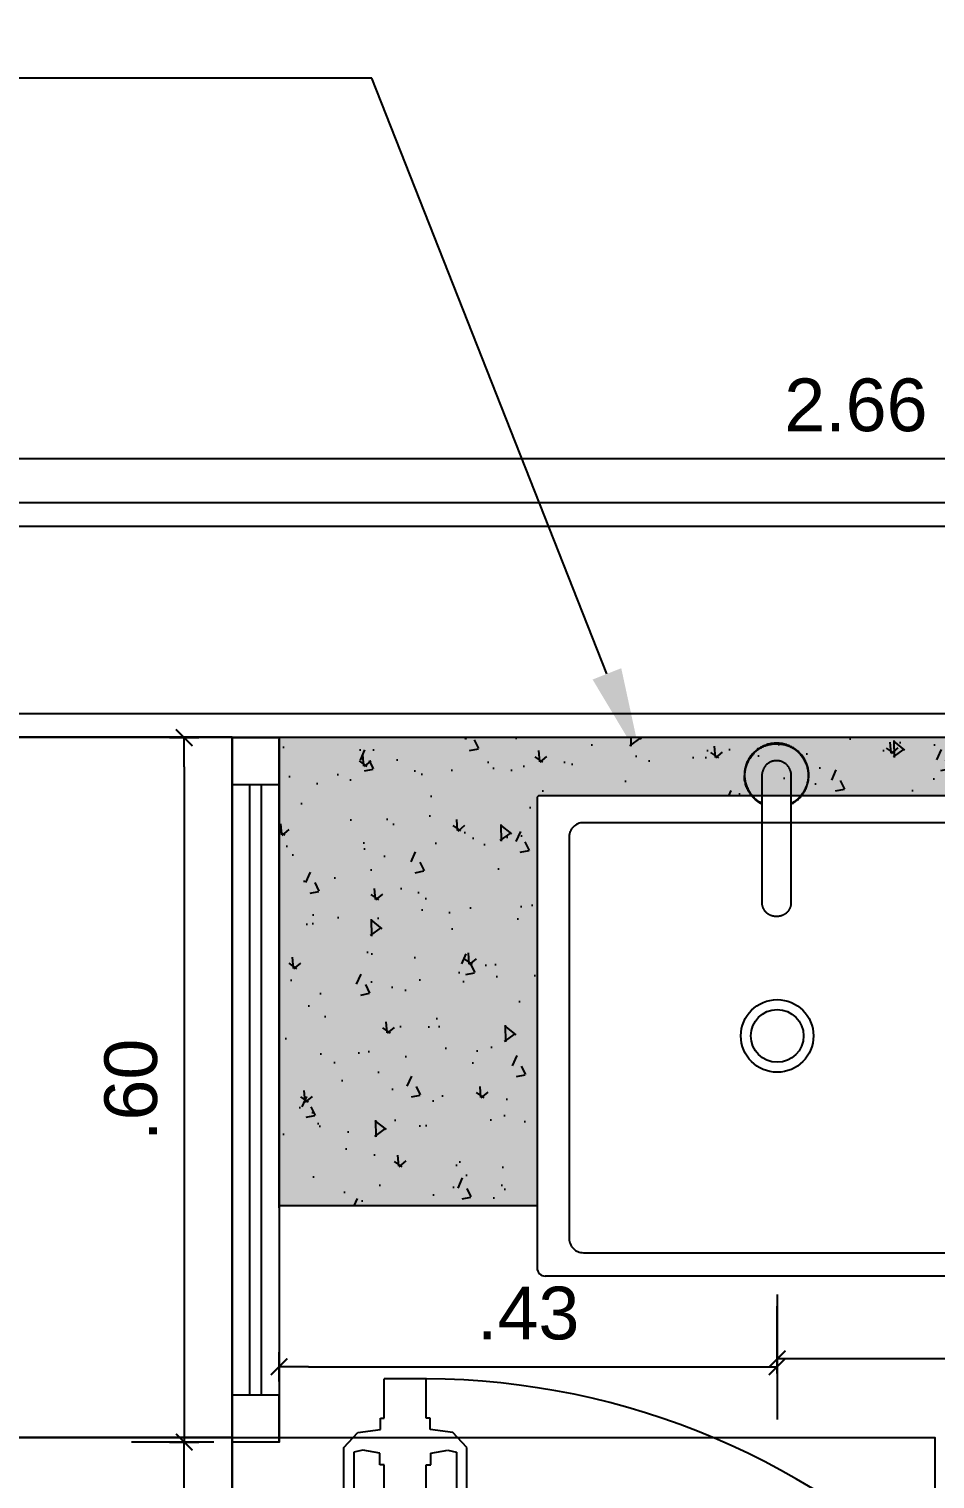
# Model space of a CAD drawing. Header units: metres. Extents: x 198 to 412, y -54 to 17.
# Drawn here: x 256.003 to 256.777, y -2.356 to -1.119 of the extents above; entities that cross this region are included whole.
import ezdxf
from ezdxf import colors
from ezdxf.entities.mleader import LeaderData, LeaderLine
from ezdxf.math import Vec2, Vec3

# ---------------------------------------------------------------- set-up
doc = ezdxf.new("R2010")
doc.units = ezdxf.units.M
doc.header["$LTSCALE"] = 10
for name, color, linetype in [('02', 2, 'Continuous'), ('A-ABERTURAS', 2, 'Continuous'), ('A-EQUIPAMIENTO FIJO', 1, 'Continuous'), ('A-MUROS', 6, 'Continuous'), ('A-Revoques', 1, 'Continuous'), ('A-TEXTOS', 2, 'Continuous'), ('aberturas', 2, 'Continuous'), ('Equipamiento Fijo', 2, 'Continuous'), ('HT-253', 253, 'Continuous'), ('TCOTA', 1, 'Continuous'), ('TM-REVEST', 252, 'Continuous')]:
    doc.layers.add(name, color=color, linetype=linetype)
doc.styles.add('ARIAL', font='arial.ttf')
doc.dimstyles.new('ST-COTA-25', dxfattribs={"dimscale": 0.25, "dimtxt": 0.18, "dimasz": 0.1, "dimexe": 0.18, "dimexo": 0.0625, "dimgap": 0.09, "dimtad": 1, "dimzin": 4, "dimdsep": 46, "dimtxsty": 'ARIAL', "dimblk1": 'COTA_N', "dimblk2": 'COTA_N', "dimsah": 1, "dimcen": 0.09, "dimclrd": 8, "dimclre": 8, "dimclrt": 1, "dimadec": 0, "dimazin": 0, "dimtfac": 1, "dimtix": 1, "dimtmove": 0, "dimatfit": 3, "dimldrblk": 'COTA_N', "dimfxl": 0.18, "dimtolj": 1, "dimtzin": 0, "dimarcsym": 0})

# ---------------------------------------------------------------- blocks, each defined once
blk = doc.blocks.new('L830_p')
at = {"layer": 'A-EQUIPAMIENTO FIJO'}
for p, q in [((-205.5, 212.4), (-205.5, -188.6)), ((202.5, 214.4), (-203.5, 214.4)), ((204.5, -188.6), (204.5, 212.4)), ((165, 191.4), (-166, 191.4)), ((-178, 179.4), (-178, -163.6)), ((177, -163.6), (177, 179.4)), ((-166, -175.6), (165, -175.6)), ((197.5, -195.6), (-198.5, -195.6))]:
    blk.add_line(p, q, dxfattribs=at)
for points in [[(-166, 191.4, 0), (-167.2, 191.4, 0), (-168.4, 191.2, 0), (-169.5, 190.9, 0), (-170.6, 190.5, 0), (-171.7, 190, 0), (-172.7, 189.4, 0), (-173.6, 188.7, 0), (-174.5, 187.9, 0), (-175.3, 187.1, 0), (-176, 186.1, 0), (-176.6, 185.1, 0), (-177.1, 184, 0), (-177.5, 182.9, 0), (-177.8, 181.8, 0), (-178, 180.6, 0), (-178, 179.4, 0)], [(177, 179.4, 0), (176.9, 180.6, 0), (176.8, 181.8, 0), (176.5, 182.9, 0), (176.1, 184, 0), (175.6, 185.1, 0), (175, 186.1, 0), (174.3, 187.1, 0), (173.5, 187.9, 0), (172.6, 188.7, 0), (171.7, 189.4, 0), (170.6, 190, 0), (169.6, 190.5, 0), (168.5, 190.9, 0), (167.3, 191.2, 0), (166.2, 191.4, 0), (165, 191.4, 0)], [(-178, -163.6, 0), (-178, -164.8, 0), (-177.8, -165.9, 0), (-177.5, -167.1, 0), (-177.1, -168.2, 0), (-176.6, -169.2, 0), (-176, -170.3, 0), (-175.3, -171.2, 0), (-174.5, -172.1, 0), (-173.6, -172.9, 0), (-172.7, -173.6, 0), (-171.7, -174.2, 0), (-170.6, -174.7, 0), (-169.5, -175.1, 0), (-168.4, -175.4, 0), (-167.2, -175.5, 0), (-166, -175.6, 0)], [(165, -175.6, 0), (166.2, -175.5, 0), (167.3, -175.4, 0), (168.5, -175.1, 0), (169.6, -174.7, 0), (170.6, -174.2, 0), (171.7, -173.6, 0), (172.6, -172.9, 0), (173.5, -172.1, 0), (174.3, -171.2, 0), (175, -170.3, 0), (175.6, -169.2, 0), (176.1, -168.2, 0), (176.5, -167.1, 0), (176.8, -165.9, 0), (176.9, -164.8, 0), (177, -163.6, 0)]]:
    blk.add_polyline3d(points, dxfattribs=at)
for radius in [31, 22.5]:
    blk.add_circle((-0.5, 9.4), radius, dxfattribs=at)
for centre, radius, start, end in [((-203.5, 212.4), 2, 89.9815, 180), ((202.5, 212.4), 2, 359.9815, 90), ((-198.5, -188.6), 7, 180.001, 270.001), ((197.5, -188.6), 7, 269.999, 359.999)]:
    blk.add_arc(centre, radius, start, end, dxfattribs=at)
blk = doc.blocks.new('hoja 65')
for p, q in [((1.8722, 6.9573), (1.8722, 6.9907)), ((1.9082, 6.9907), (1.8722, 6.9907)), ((1.8722, 6.9573), (1.8722, 6.9907)), ((1.9082, 6.9907), (1.8722, 6.9907)), ((1.9082, 6.9573), (1.9082, 6.9907)), ((1.9082, 6.9573), (1.9082, 6.9907)), ((1.869, 6.9476), (1.869, 6.9573)), ((1.869, 6.9573), (1.8722, 6.9573)), ((1.869, 6.9476), (1.869, 6.9573)), ((1.869, 6.9573), (1.8722, 6.9573)), ((1.9115, 6.9573), (1.9082, 6.9573)), ((1.9115, 6.9573), (1.9082, 6.9573)), ((1.9115, 6.9476), (1.9115, 6.9573)), ((1.9115, 6.9476), (1.9115, 6.9573)), ((1.8378, 6.9321), (1.8496, 6.945)), ((1.8378, 6.9321), (1.8496, 6.945)), ((1.8496, 6.945), (1.869, 6.9476)), ((1.8496, 6.945), (1.869, 6.9476)), ((1.9308, 6.945), (1.9115, 6.9476)), ((1.9308, 6.945), (1.9115, 6.9476)), ((1.9427, 6.9321), (1.9308, 6.945)), ((1.9427, 6.9321), (1.9308, 6.945)), ((1.8378, 6.8428), (1.8378, 6.9321)), ((1.8378, 6.8428), (1.8378, 6.9321)), ((1.9427, 6.8428), (1.9427, 6.9321)), ((1.9427, 6.8428), (1.9427, 6.9321)), ((1.8539, 6.9299), (1.8464, 6.9283)), ((1.8539, 6.9299), (1.8464, 6.9283)), ((1.8464, 6.9283), (1.8464, 6.8428)), ((1.8464, 6.9283), (1.8464, 6.8428)), ((1.8684, 6.9272), (1.8539, 6.9299)), ((1.8684, 6.9272), (1.8539, 6.9299)), ((1.8684, 6.9175), (1.8684, 6.9272)), ((1.8684, 6.9175), (1.8684, 6.9272)), ((1.912, 6.9272), (1.9265, 6.9299)), ((1.912, 6.9272), (1.9265, 6.9299)), ((1.912, 6.9175), (1.912, 6.9272)), ((1.912, 6.9175), (1.912, 6.9272)), ((1.9265, 6.9299), (1.9341, 6.9283)), ((1.9265, 6.9299), (1.9341, 6.9283)), ((1.9341, 6.9283), (1.9341, 6.8428)), ((1.9341, 6.9283), (1.9341, 6.8428)), ((1.8722, 6.9175), (1.8684, 6.9175)), ((1.8722, 6.9175), (1.8684, 6.9175)), ((1.8722, 6.3407), (1.8722, 6.9175)), ((1.8722, 6.3407), (1.8722, 6.9175)), ((1.9082, 6.3407), (1.9082, 6.9175)), ((1.9082, 6.9175), (1.912, 6.9175)), ((1.9082, 6.3407), (1.9082, 6.9175)), ((1.9082, 6.9175), (1.912, 6.9175)), ((1.8464, 6.8428), (1.8378, 6.8428)), ((1.8464, 6.8428), (1.8378, 6.8428)), ((1.9341, 6.8428), (1.9427, 6.8428)), ((1.9341, 6.8428), (1.9427, 6.8428)), ((1.8722, 6.3407), (1.9082, 6.3407)), ((1.8722, 6.3407), (1.9082, 6.3407))]:
    blk.add_line(p, q)
blk = doc.blocks.new('A$C9029')
at = {"transparency": 33554661}
h = blk.add_hatch(dxfattribs=at)
h.set_pattern_fill('ANSI31', color=1, scale=0.001, angle=180, style=0)
h.set_pattern_definition([(135, (3010.01075, -1180.768174), (0.0022450640303, 0.0022450640303), [])])
h.paths.add_polyline_path([(0.79, 0.01), (0.79, 0.12), (0.775, 0.12), (0.775, 0.01)])
h.paths.add_polyline_path([(0.055, 0.01), (0.055, 0.12), (0.04, 0.12), (0.04, 0.01)])
for p, q in [((0.04, 0.12), (0.02, 0.12)), ((0.79, 0.12), (0.81, 0.12)), ((0.04, 0.01), (0.02, 0.01)), ((0.79, 0.01), (0.81, 0.01))]:
    blk.add_line(p, q, dxfattribs=at)
for points in [[(0, 0.13), (0.07, 0.13), (0.07, 0.12), (0, 0.12)], [(0.83, 0.13), (0.76, 0.13), (0.76, 0.12), (0.83, 0.12)], [(0.01, 0.01), (0.08, 0.01), (0.08, 0), (0.01, 0)], [(0.82, 0.01), (0.75, 0.01), (0.75, 0), (0.82, 0)]]:
    blk.add_lwpolyline(points, close=True, dxfattribs=at)
at = {"color": 0, "linetype": 'ByBlock', "transparency": 33554661}
for points in [[(0.02, 0.12), (0.04, 0.12), (0.04, 0.01), (0.02, 0.01)], [(0.055, 0.12), (0.055, 0.01), (0.09, 0.01), (0.09, 0.084), (0.08, 0.084), (0.08, 0.12)], [(0.775, 0.12), (0.775, 0.01), (0.74, 0.01), (0.74, 0.084), (0.75, 0.084), (0.75, 0.12)], [(0.79, 0.12), (0.81, 0.12), (0.81, 0.01), (0.79, 0.01)]]:
    blk.add_lwpolyline(points, close=True, dxfattribs=at)
at = {"color": 1, "transparency": 33554661}
blk.add_arc((0.1135, 0.1333), 0.6367, 358.7992, 89.7714, dxfattribs=at)
at = {"transparency": 33554661}
blk.add_blockref('hoja 65', (-1.7922, -6.2207), dxfattribs=at)
blk = doc.blocks.new('A$C4FED31ED')
for p, q in [((-0.0052, 0.0865), (-0.0043, 0.0866)), ((-0.0043, 0.0866), (-0.0033, 0.0867)), ((-0.0033, 0.0867), (-0.0024, 0.0868)), ((-0.0024, 0.0868), (-0.0014, 0.0869)), ((-0.0014, 0.0869), (-0.0005, 0.0869)), ((-0.0005, 0.0869), (0.0005, 0.0869)), ((0.0005, 0.0869), (0.0014, 0.0868)), ((0.0014, 0.0868), (0.0023, 0.0867)), ((0.0023, 0.0867), (0.0033, 0.0866)), ((0.0033, 0.0866), (0.0042, 0.0865)), ((-0.0237, 0.0741), (-0.0232, 0.0749)), ((-0.0232, 0.0749), (-0.0226, 0.0757)), ((-0.0225, 0.075), (-0.023, 0.0742)), ((-0.0226, 0.0757), (-0.022, 0.0765)), ((-0.022, 0.0757), (-0.0225, 0.075)), ((-0.022, 0.0765), (-0.0214, 0.0772)), ((-0.0214, 0.0764), (-0.022, 0.0757)), ((-0.0214, 0.0772), (-0.0208, 0.0779)), ((-0.0208, 0.0771), (-0.0214, 0.0764)), ((-0.0208, 0.0779), (-0.0201, 0.0786)), ((-0.0202, 0.0778), (-0.0208, 0.0771)), ((-0.0196, 0.0785), (-0.0202, 0.0778)), ((-0.0201, 0.0786), (-0.0195, 0.0793)), ((-0.0189, 0.0791), (-0.0196, 0.0785)), ((-0.0195, 0.0793), (-0.0188, 0.0799)), ((-0.0182, 0.0797), (-0.0189, 0.0791)), ((-0.0188, 0.0799), (-0.018, 0.0805)), ((-0.0175, 0.0803), (-0.0182, 0.0797)), ((-0.018, 0.0805), (-0.0173, 0.0811)), ((-0.0168, 0.0809), (-0.0175, 0.0803)), ((-0.0173, 0.0811), (-0.0165, 0.0817)), ((-0.016, 0.0814), (-0.0168, 0.0809)), ((-0.0165, 0.0817), (-0.0158, 0.0823)), ((-0.0153, 0.082), (-0.016, 0.0814)), ((-0.0158, 0.0823), (-0.015, 0.0828)), ((-0.0145, 0.0825), (-0.0153, 0.082)), ((-0.015, 0.0828), (-0.0141, 0.0833)), ((-0.0137, 0.0829), (-0.0145, 0.0825)), ((-0.0141, 0.0833), (-0.0133, 0.0837)), ((-0.0129, 0.0834), (-0.0137, 0.0829)), ((-0.0133, 0.0837), (-0.0124, 0.0841)), ((-0.0121, 0.0838), (-0.0129, 0.0834)), ((-0.0124, 0.0841), (-0.0116, 0.0845)), ((-0.0112, 0.0842), (-0.0121, 0.0838)), ((-0.0116, 0.0845), (-0.0107, 0.0849)), ((-0.0104, 0.0845), (-0.0112, 0.0842)), ((-0.0107, 0.0849), (-0.0098, 0.0853)), ((-0.0095, 0.0848), (-0.0104, 0.0845)), ((-0.0098, 0.0853), (-0.0089, 0.0856)), ((-0.0086, 0.0851), (-0.0095, 0.0848)), ((-0.0089, 0.0856), (-0.008, 0.0858)), ((-0.0078, 0.0854), (-0.0086, 0.0851)), ((-0.008, 0.0858), (-0.0071, 0.0861)), ((-0.0069, 0.0856), (-0.0078, 0.0854)), ((-0.0071, 0.0861), (-0.0061, 0.0863)), ((-0.006, 0.0858), (-0.0069, 0.0856)), ((-0.0061, 0.0863), (-0.0052, 0.0865)), ((-0.0051, 0.086), (-0.006, 0.0858)), ((-0.0041, 0.0861), (-0.0051, 0.086)), ((-0.0032, 0.0862), (-0.0041, 0.0861)), ((-0.0023, 0.0863), (-0.0032, 0.0862)), ((-0.0014, 0.0864), (-0.0023, 0.0863)), ((-0.0005, 0.0864), (-0.0014, 0.0864)), ((0.0005, 0.0864), (-0.0005, 0.0864)), ((0.0014, 0.0863), (0.0005, 0.0864)), ((0.0023, 0.0862), (0.0014, 0.0863)), ((0.0032, 0.0861), (0.0023, 0.0862)), ((0.0041, 0.086), (0.0032, 0.0861)), ((0.005, 0.0858), (0.0041, 0.086)), ((0.0042, 0.0865), (0.0051, 0.0863)), ((0.0059, 0.0856), (0.005, 0.0858)), ((0.0051, 0.0863), (0.006, 0.0861)), ((0.0068, 0.0854), (0.0059, 0.0856)), ((0.006, 0.0861), (0.0069, 0.0859)), ((0.0077, 0.0851), (0.0068, 0.0854)), ((0.0069, 0.0859), (0.0078, 0.0856)), ((0.0086, 0.0848), (0.0077, 0.0851)), ((0.0078, 0.0856), (0.0087, 0.0853)), ((0.0094, 0.0845), (0.0086, 0.0848)), ((0.0087, 0.0853), (0.0096, 0.085)), ((0.0103, 0.0842), (0.0094, 0.0845)), ((0.0096, 0.085), (0.0105, 0.0846)), ((0.0111, 0.0838), (0.0103, 0.0842)), ((0.0105, 0.0846), (0.0113, 0.0842)), ((0.012, 0.0834), (0.0111, 0.0838)), ((0.0113, 0.0842), (0.0122, 0.0838)), ((0.0128, 0.0829), (0.012, 0.0834)), ((0.0122, 0.0838), (0.013, 0.0834)), ((0.0136, 0.0825), (0.0128, 0.0829)), ((0.013, 0.0834), (0.0138, 0.0829)), ((0.0143, 0.082), (0.0136, 0.0825)), ((0.0138, 0.0829), (0.0146, 0.0824)), ((0.0151, 0.0814), (0.0143, 0.082)), ((0.0146, 0.0824), (0.0154, 0.0819)), ((0.0158, 0.0809), (0.0151, 0.0814)), ((0.0154, 0.0819), (0.0161, 0.0813)), ((0.0166, 0.0803), (0.0158, 0.0809)), ((0.0161, 0.0813), (0.0169, 0.0807)), ((0.0173, 0.0797), (0.0166, 0.0803)), ((0.0169, 0.0807), (0.0176, 0.0801)), ((0.018, 0.0791), (0.0173, 0.0797)), ((0.0176, 0.0801), (0.0183, 0.0795)), ((0.0186, 0.0785), (0.018, 0.0791)), ((0.0183, 0.0795), (0.019, 0.0788)), ((0.0193, 0.0778), (0.0186, 0.0785)), ((0.019, 0.0788), (0.0196, 0.0782)), ((0.0199, 0.0771), (0.0193, 0.0778)), ((0.0196, 0.0782), (0.0203, 0.0775)), ((0.0205, 0.0764), (0.0199, 0.0771)), ((0.0203, 0.0775), (0.0209, 0.0767)), ((0.021, 0.0757), (0.0205, 0.0764)), ((0.0209, 0.0767), (0.0214, 0.076)), ((0.0216, 0.075), (0.021, 0.0757)), ((0.0214, 0.076), (0.022, 0.0753)), ((0.0221, 0.0742), (0.0216, 0.075)), ((0.022, 0.0753), (0.0225, 0.0745)), ((0.0225, 0.0745), (0.023, 0.0737)), ((-0.0279, 0.0616), (-0.0278, 0.0625)), ((-0.0278, 0.0625), (-0.0277, 0.0635)), ((-0.0277, 0.0635), (-0.0275, 0.0644)), ((-0.0275, 0.0644), (-0.0273, 0.0654)), ((-0.0273, 0.0622), (-0.0274, 0.0612)), ((-0.0273, 0.0654), (-0.0271, 0.0663)), ((-0.0272, 0.0631), (-0.0273, 0.0622)), ((-0.0271, 0.064), (-0.0272, 0.0631)), ((-0.0271, 0.0663), (-0.0268, 0.0672)), ((-0.0269, 0.0649), (-0.0271, 0.064)), ((-0.0267, 0.0658), (-0.0269, 0.0649)), ((-0.0268, 0.0672), (-0.0266, 0.0681)), ((-0.0265, 0.0667), (-0.0267, 0.0658)), ((-0.0266, 0.0681), (-0.0262, 0.069)), ((-0.0262, 0.0676), (-0.0265, 0.0667)), ((-0.0262, 0.069), (-0.0259, 0.0699)), ((-0.0259, 0.0684), (-0.0262, 0.0676)), ((-0.0259, 0.0699), (-0.0255, 0.0708)), ((-0.0256, 0.0693), (-0.0259, 0.0684)), ((-0.0252, 0.0701), (-0.0256, 0.0693)), ((-0.0255, 0.0708), (-0.0251, 0.0716)), ((-0.0249, 0.071), (-0.0252, 0.0701)), ((-0.0251, 0.0716), (-0.0247, 0.0725)), ((-0.0244, 0.0718), (-0.0249, 0.071)), ((-0.0247, 0.0725), (-0.0242, 0.0733)), ((-0.024, 0.0726), (-0.0244, 0.0718)), ((-0.0242, 0.0733), (-0.0237, 0.0741)), ((-0.0235, 0.0734), (-0.024, 0.0726)), ((-0.023, 0.0742), (-0.0235, 0.0734)), ((-0.0128, 0.0615), (-0.0127, 0.062)), ((-0.0127, 0.062), (-0.0126, 0.0624)), ((-0.0126, 0.0624), (-0.0125, 0.0628)), ((-0.0125, 0.0628), (-0.0124, 0.0632)), ((-0.0124, 0.0632), (-0.0122, 0.0636)), ((-0.0122, 0.0636), (-0.0121, 0.064)), ((-0.0121, 0.064), (-0.0119, 0.0644)), ((-0.0119, 0.0644), (-0.0117, 0.0648)), ((-0.0117, 0.0648), (-0.0115, 0.0652)), ((-0.0115, 0.0652), (-0.0113, 0.0656)), ((-0.0113, 0.0656), (-0.0111, 0.066)), ((-0.0111, 0.066), (-0.0109, 0.0663)), ((-0.0109, 0.0663), (-0.0106, 0.0667)), ((-0.0106, 0.0667), (-0.0104, 0.067)), ((-0.0104, 0.067), (-0.0101, 0.0674)), ((-0.0101, 0.0674), (-0.0098, 0.0677)), ((-0.0098, 0.0677), (-0.0095, 0.068)), ((-0.0095, 0.068), (-0.0092, 0.0683)), ((-0.0092, 0.0683), (-0.0089, 0.0686)), ((-0.0089, 0.0686), (-0.0086, 0.0689)), ((-0.0086, 0.0689), (-0.0083, 0.0692)), ((-0.0083, 0.0692), (-0.0079, 0.0694)), ((-0.0079, 0.0694), (-0.0076, 0.0697)), ((-0.0076, 0.0697), (-0.0072, 0.0699)), ((-0.0072, 0.0699), (-0.0068, 0.0701)), ((-0.0068, 0.0701), (-0.0065, 0.0704)), ((-0.0065, 0.0704), (-0.0061, 0.0706)), ((-0.0061, 0.0706), (-0.0057, 0.0707)), ((-0.0057, 0.0707), (-0.0053, 0.0709)), ((-0.0053, 0.0709), (-0.0049, 0.0711)), ((-0.0049, 0.0711), (-0.0045, 0.0712)), ((-0.0045, 0.0712), (-0.0041, 0.0714)), ((-0.0041, 0.0714), (-0.0037, 0.0715)), ((-0.0037, 0.0715), (-0.0033, 0.0716)), ((-0.0033, 0.0716), (-0.0028, 0.0717)), ((-0.0028, 0.0717), (-0.0024, 0.0717)), ((-0.0024, 0.0717), (-0.002, 0.0718)), ((-0.002, 0.0718), (-0.0015, 0.0718)), ((-0.0015, 0.0718), (-0.0011, 0.0719)), ((-0.0011, 0.0719), (-0.0007, 0.0719)), ((-0.0007, 0.0719), (-0.0003, 0.0719)), ((-0.0003, 0.0719), (0.0002, 0.0719)), ((0.0002, 0.0719), (0.0006, 0.0718)), ((0.0006, 0.0718), (0.001, 0.0718)), ((0.001, 0.0718), (0.0015, 0.0717)), ((0.0015, 0.0717), (0.0019, 0.0717)), ((0.0019, 0.0717), (0.0023, 0.0716)), ((0.0023, 0.0716), (0.0027, 0.0715)), ((0.0027, 0.0715), (0.0031, 0.0714)), ((0.0031, 0.0714), (0.0036, 0.0712)), ((0.0036, 0.0712), (0.004, 0.0711)), ((0.004, 0.0711), (0.0044, 0.0709)), ((0.0044, 0.0709), (0.0048, 0.0707)), ((0.0048, 0.0707), (0.0051, 0.0706)), ((0.0051, 0.0706), (0.0055, 0.0704)), ((0.0055, 0.0704), (0.0059, 0.0701)), ((0.0059, 0.0701), (0.0063, 0.0699)), ((0.0063, 0.0699), (0.0066, 0.0697)), ((0.0066, 0.0697), (0.007, 0.0694)), ((0.007, 0.0694), (0.0073, 0.0692)), ((0.0073, 0.0692), (0.0077, 0.0689)), ((0.0077, 0.0689), (0.008, 0.0686)), ((0.008, 0.0686), (0.0083, 0.0683)), ((0.0083, 0.0683), (0.0086, 0.068)), ((0.0086, 0.068), (0.0089, 0.0677)), ((0.0089, 0.0677), (0.0092, 0.0674)), ((0.0092, 0.0674), (0.0094, 0.067)), ((0.0094, 0.067), (0.0097, 0.0667)), ((0.0097, 0.0667), (0.0099, 0.0663)), ((0.0099, 0.0663), (0.0102, 0.066)), ((0.0102, 0.066), (0.0104, 0.0656)), ((0.0104, 0.0656), (0.0106, 0.0652)), ((0.0106, 0.0652), (0.0108, 0.0648)), ((0.0108, 0.0648), (0.011, 0.0644)), ((0.011, 0.0644), (0.0111, 0.064)), ((0.0111, 0.064), (0.0113, 0.0636)), ((0.0113, 0.0636), (0.0114, 0.0632)), ((0.0114, 0.0632), (0.0116, 0.0628)), ((0.0116, 0.0628), (0.0117, 0.0624)), ((0.0117, 0.0624), (0.0118, 0.062)), ((0.0118, 0.062), (0.0118, 0.0615)), ((0.0226, 0.0734), (0.0221, 0.0742)), ((0.0231, 0.0726), (0.0226, 0.0734)), ((0.023, 0.0737), (0.0235, 0.0729)), ((0.0235, 0.0718), (0.0231, 0.0726)), ((0.0235, 0.0729), (0.0239, 0.072)), ((0.0239, 0.071), (0.0235, 0.0718)), ((0.0239, 0.072), (0.0244, 0.0712)), ((0.0243, 0.0701), (0.0239, 0.071)), ((0.0246, 0.0693), (0.0243, 0.0701)), ((0.0244, 0.0712), (0.0248, 0.0703)), ((0.025, 0.0684), (0.0246, 0.0693)), ((0.0248, 0.0703), (0.0251, 0.0695)), ((0.0253, 0.0676), (0.025, 0.0684)), ((0.0251, 0.0695), (0.0254, 0.0686)), ((0.0255, 0.0667), (0.0253, 0.0676)), ((0.0254, 0.0686), (0.0257, 0.0677)), ((0.0258, 0.0658), (0.0255, 0.0667)), ((0.0257, 0.0677), (0.026, 0.0668)), ((0.026, 0.0649), (0.0258, 0.0658)), ((0.026, 0.0668), (0.0262, 0.0659)), ((0.0261, 0.064), (0.026, 0.0649)), ((0.0263, 0.0631), (0.0261, 0.064)), ((0.0262, 0.0659), (0.0265, 0.065)), ((0.0264, 0.0622), (0.0263, 0.0631)), ((0.0265, 0.0612), (0.0264, 0.0622)), ((0.0265, 0.065), (0.0266, 0.0641)), ((0.0266, 0.0641), (0.0268, 0.0631)), ((0.0268, 0.0631), (0.0269, 0.0622)), ((0.0269, 0.0622), (0.027, 0.0613)), ((-0.028, 0.0597), (-0.0279, 0.0606)), ((-0.028, 0.0587), (-0.028, 0.0597)), ((-0.0279, 0.0578), (-0.028, 0.0587)), ((-0.0279, 0.0606), (-0.0279, 0.0616)), ((-0.0278, 0.0568), (-0.0279, 0.0578)), ((-0.0277, 0.0559), (-0.0278, 0.0568)), ((-0.0276, 0.0549), (-0.0277, 0.0559)), ((-0.0274, 0.054), (-0.0276, 0.0549)), ((-0.0274, 0.0612), (-0.0275, 0.0603)), ((-0.0275, 0.0603), (-0.0275, 0.0594)), ((-0.0275, 0.0594), (-0.0275, 0.0585)), ((-0.0275, 0.0585), (-0.0274, 0.0576)), ((-0.0274, 0.0576), (-0.0273, 0.0566)), ((-0.0272, 0.0531), (-0.0274, 0.054)), ((-0.0273, 0.0566), (-0.0272, 0.0557)), ((-0.0272, 0.0557), (-0.0271, 0.0548)), ((-0.027, 0.0521), (-0.0272, 0.0531)), ((-0.0271, 0.0548), (-0.0269, 0.0539)), ((-0.0267, 0.0512), (-0.027, 0.0521)), ((-0.0269, 0.0539), (-0.0267, 0.053)), ((-0.0267, 0.053), (-0.0265, 0.0521)), ((-0.0264, 0.0503), (-0.0267, 0.0512)), ((-0.0265, 0.0521), (-0.0262, 0.0512)), ((-0.0261, 0.0494), (-0.0264, 0.0503)), ((-0.0262, 0.0512), (-0.0259, 0.0504)), ((-0.0259, 0.0504), (-0.0256, 0.0495)), ((-0.0256, 0.0495), (-0.0252, 0.0487)), ((-0.013, 0.0598), (-0.0129, 0.0603)), ((-0.013, 0.0594), (-0.013, 0.0598)), ((-0.013, -0.0329), (-0.013, 0.0594)), ((-0.0129, 0.0611), (-0.0128, 0.0615)), ((-0.0129, 0.0607), (-0.0129, 0.0611)), ((-0.0129, 0.0603), (-0.0129, 0.0607)), ((0.0118, 0.0615), (0.0119, 0.0611)), ((0.0119, 0.0611), (0.012, 0.0607)), ((0.012, 0.0607), (0.012, 0.0603)), ((0.012, 0.0603), (0.012, 0.0598)), ((0.012, 0.0598), (0.012, 0.0594)), ((0.012, 0.0594), (0.012, -0.0329)), ((0.0243, 0.0487), (0.0247, 0.0495)), ((0.0247, 0.0495), (0.025, 0.0504)), ((0.025, 0.0504), (0.0253, 0.0512)), ((0.0251, 0.0492), (0.0254, 0.0501)), ((0.0253, 0.0512), (0.0255, 0.0521)), ((0.0254, 0.0501), (0.0257, 0.051)), ((0.0255, 0.0521), (0.0258, 0.053)), ((0.0257, 0.051), (0.026, 0.0519)), ((0.0258, 0.053), (0.026, 0.0539)), ((0.026, 0.0539), (0.0261, 0.0548)), ((0.026, 0.0519), (0.0262, 0.0528)), ((0.0261, 0.0548), (0.0263, 0.0557)), ((0.0262, 0.0528), (0.0264, 0.0538)), ((0.0263, 0.0557), (0.0264, 0.0566)), ((0.0264, 0.0566), (0.0265, 0.0576)), ((0.0264, 0.0538), (0.0266, 0.0547)), ((0.0265, 0.0603), (0.0265, 0.0612)), ((0.0265, 0.0594), (0.0265, 0.0603)), ((0.0265, 0.0585), (0.0265, 0.0594)), ((0.0265, 0.0576), (0.0265, 0.0585)), ((0.0266, 0.0547), (0.0268, 0.0556)), ((0.0268, 0.0556), (0.0269, 0.0566)), ((0.0269, 0.0566), (0.027, 0.0575)), ((0.027, 0.0613), (0.027, 0.0603)), ((0.027, 0.0603), (0.027, 0.0594)), ((0.027, 0.0584), (0.027, 0.0594)), ((0.027, 0.0575), (0.027, 0.0584)), ((-0.0257, 0.0485), (-0.0261, 0.0494)), ((-0.0253, 0.0477), (-0.0257, 0.0485)), ((-0.0249, 0.0468), (-0.0253, 0.0477)), ((-0.0252, 0.0487), (-0.0249, 0.0478)), ((-0.0249, 0.0478), (-0.0245, 0.047)), ((-0.0245, 0.046), (-0.0249, 0.0468)), ((-0.0245, 0.047), (-0.024, 0.0462)), ((-0.024, 0.0452), (-0.0245, 0.046)), ((-0.024, 0.0462), (-0.0236, 0.0454)), ((-0.0235, 0.0443), (-0.024, 0.0452)), ((-0.0236, 0.0454), (-0.0231, 0.0446)), ((-0.023, 0.0436), (-0.0235, 0.0443)), ((-0.0231, 0.0446), (-0.0226, 0.0439)), ((-0.0224, 0.0428), (-0.023, 0.0436)), ((-0.0226, 0.0439), (-0.022, 0.0431)), ((-0.0218, 0.042), (-0.0224, 0.0428)), ((-0.022, 0.0431), (-0.0214, 0.0424)), ((-0.0212, 0.0413), (-0.0218, 0.042)), ((-0.0214, 0.0424), (-0.0209, 0.0417)), ((-0.0205, 0.0406), (-0.0212, 0.0413)), ((-0.0209, 0.0417), (-0.0202, 0.041)), ((-0.0199, 0.0399), (-0.0205, 0.0406)), ((-0.0202, 0.041), (-0.0196, 0.0403)), ((-0.0192, 0.0393), (-0.0199, 0.0399)), ((-0.0196, 0.0403), (-0.0189, 0.0397)), ((-0.0185, 0.0386), (-0.0192, 0.0393)), ((-0.0189, 0.0397), (-0.0183, 0.0391)), ((-0.0178, 0.038), (-0.0185, 0.0386)), ((-0.0183, 0.0391), (-0.0176, 0.0385)), ((-0.017, 0.0374), (-0.0178, 0.038)), ((-0.0176, 0.0385), (-0.0168, 0.0379)), ((-0.0162, 0.0369), (-0.017, 0.0374)), ((-0.0168, 0.0379), (-0.0161, 0.0374)), ((-0.0161, 0.0374), (-0.0153, 0.0369)), ((0.0144, 0.0369), (0.0152, 0.0374)), ((0.0152, 0.0374), (0.0159, 0.0379)), ((0.0153, 0.0368), (0.016, 0.0374)), ((0.0159, 0.0379), (0.0166, 0.0385)), ((0.016, 0.0374), (0.0168, 0.038)), ((0.0166, 0.0385), (0.0173, 0.0391)), ((0.0168, 0.038), (0.0175, 0.0386)), ((0.0173, 0.0391), (0.018, 0.0397)), ((0.0175, 0.0386), (0.0182, 0.0392)), ((0.018, 0.0397), (0.0187, 0.0403)), ((0.0182, 0.0392), (0.0189, 0.0399)), ((0.0187, 0.0403), (0.0193, 0.041)), ((0.0189, 0.0399), (0.0195, 0.0405)), ((0.0193, 0.041), (0.0199, 0.0417)), ((0.0195, 0.0405), (0.0202, 0.0412)), ((0.0199, 0.0417), (0.0205, 0.0424)), ((0.0202, 0.0412), (0.0208, 0.042)), ((0.0205, 0.0424), (0.0211, 0.0431)), ((0.0208, 0.042), (0.0214, 0.0427)), ((0.0211, 0.0431), (0.0216, 0.0439)), ((0.0214, 0.0427), (0.0219, 0.0435)), ((0.0216, 0.0439), (0.0221, 0.0446)), ((0.0219, 0.0435), (0.0225, 0.0442)), ((0.0221, 0.0446), (0.0226, 0.0454)), ((0.0225, 0.0442), (0.023, 0.045)), ((0.0226, 0.0454), (0.0231, 0.0462)), ((0.023, 0.045), (0.0235, 0.0458)), ((0.0231, 0.0462), (0.0235, 0.047)), ((0.0235, 0.047), (0.0239, 0.0478)), ((0.0235, 0.0458), (0.0239, 0.0467)), ((0.0239, 0.0478), (0.0243, 0.0487)), ((0.0239, 0.0467), (0.0243, 0.0475)), ((0.0243, 0.0475), (0.0247, 0.0484)), ((0.0247, 0.0484), (0.0251, 0.0492)), ((-0.0154, 0.0363), (-0.0162, 0.0369)), ((-0.0146, 0.0358), (-0.0154, 0.0363)), ((-0.0153, 0.0369), (-0.0146, 0.0364)), ((-0.0146, 0.0364), (-0.0138, 0.0359)), ((-0.0138, 0.0353), (-0.0146, 0.0358)), ((-0.0138, 0.0359), (-0.013, 0.0355)), ((-0.013, 0.0349), (-0.0138, 0.0353)), ((0.012, 0.0355), (0.0128, 0.0359)), ((0.012, 0.0349), (0.0129, 0.0353)), ((0.0128, 0.0359), (0.0136, 0.0364)), ((0.0129, 0.0353), (0.0137, 0.0358)), ((0.0136, 0.0364), (0.0144, 0.0369)), ((0.0137, 0.0358), (0.0145, 0.0363)), ((0.0145, 0.0363), (0.0153, 0.0368)), ((-0.013, -0.0498), (-0.013, -0.033)), ((0.012, -0.033), (0.012, -0.0498)), ((-0.013, -0.05), (-0.013, -0.0498)), ((-0.013, -0.0503), (-0.013, -0.05)), ((-0.0129, -0.0505), (-0.013, -0.0503)), ((-0.0129, -0.0508), (-0.0129, -0.0505)), ((-0.0129, -0.051), (-0.0129, -0.0508)), ((-0.0129, -0.0513), (-0.0129, -0.051)), ((-0.0128, -0.0515), (-0.0129, -0.0513)), ((-0.0128, -0.0518), (-0.0128, -0.0515)), ((-0.0127, -0.052), (-0.0128, -0.0518)), ((-0.0126, -0.0523), (-0.0127, -0.052)), ((-0.0126, -0.0526), (-0.0126, -0.0523)), ((-0.0125, -0.0528), (-0.0126, -0.0526)), ((-0.0124, -0.0531), (-0.0125, -0.0528)), ((-0.0123, -0.0533), (-0.0124, -0.0531)), ((-0.0122, -0.0536), (-0.0123, -0.0533)), ((-0.0121, -0.0538), (-0.0122, -0.0536)), ((-0.012, -0.0541), (-0.0121, -0.0538)), ((-0.0118, -0.0543), (-0.012, -0.0541)), ((-0.0117, -0.0546), (-0.0118, -0.0543)), ((-0.0116, -0.0548), (-0.0117, -0.0546)), ((-0.0114, -0.0551), (-0.0116, -0.0548)), ((-0.0113, -0.0553), (-0.0114, -0.0551)), ((-0.0111, -0.0556), (-0.0113, -0.0553)), ((-0.0109, -0.0558), (-0.0111, -0.0556)), ((-0.0108, -0.0561), (-0.0109, -0.0558)), ((-0.0106, -0.0563), (-0.0108, -0.0561)), ((-0.0104, -0.0565), (-0.0106, -0.0563)), ((-0.0102, -0.0567), (-0.0104, -0.0565)), ((-0.01, -0.057), (-0.0102, -0.0567)), ((-0.0098, -0.0572), (-0.01, -0.057)), ((-0.0095, -0.0574), (-0.0098, -0.0572)), ((-0.0093, -0.0576), (-0.0095, -0.0574)), ((-0.0091, -0.0578), (-0.0093, -0.0576)), ((-0.0088, -0.058), (-0.0091, -0.0578)), ((-0.0086, -0.0582), (-0.0088, -0.058)), ((-0.0083, -0.0583), (-0.0086, -0.0582)), ((-0.0081, -0.0585), (-0.0083, -0.0583)), ((-0.0078, -0.0587), (-0.0081, -0.0585)), ((-0.0076, -0.0589), (-0.0078, -0.0587)), ((-0.0073, -0.059), (-0.0076, -0.0589)), ((-0.007, -0.0592), (-0.0073, -0.059)), ((-0.0068, -0.0593), (-0.007, -0.0592)), ((-0.0065, -0.0594), (-0.0068, -0.0593)), ((-0.0062, -0.0596), (-0.0065, -0.0594)), ((-0.0059, -0.0597), (-0.0062, -0.0596)), ((-0.0056, -0.0598), (-0.0059, -0.0597)), ((-0.0054, -0.0599), (-0.0056, -0.0598)), ((-0.0051, -0.06), (-0.0054, -0.0599)), ((-0.0048, -0.0601), (-0.0051, -0.06)), ((-0.0045, -0.0602), (-0.0048, -0.0601)), ((-0.0042, -0.0603), (-0.0045, -0.0602)), ((-0.0039, -0.0604), (-0.0042, -0.0603)), ((-0.0036, -0.0605), (-0.0039, -0.0604)), ((-0.0033, -0.0605), (-0.0036, -0.0605)), ((-0.003, -0.0606), (-0.0033, -0.0605)), ((-0.0027, -0.0606), (-0.003, -0.0606)), ((-0.0025, -0.0607), (-0.0027, -0.0606)), ((-0.0022, -0.0607), (-0.0025, -0.0607)), ((-0.0019, -0.0607), (-0.0022, -0.0607)), ((-0.0016, -0.0608), (-0.0019, -0.0607)), ((-0.0013, -0.0608), (-0.0016, -0.0608)), ((-0.001, -0.0608), (-0.0013, -0.0608)), ((-0.0007, -0.0608), (-0.001, -0.0608)), ((-0.0005, -0.0608), (-0.0007, -0.0608)), ((-0.0002, -0.0608), (-0.0005, -0.0608)), ((0.0001, -0.0608), (-0.0002, -0.0608)), ((0.0004, -0.0608), (0.0001, -0.0608)), ((0.0007, -0.0608), (0.0004, -0.0608)), ((0.0009, -0.0607), (0.0007, -0.0608)), ((0.0012, -0.0607), (0.0009, -0.0607)), ((0.0015, -0.0607), (0.0012, -0.0607)), ((0.0018, -0.0606), (0.0015, -0.0607)), ((0.0021, -0.0606), (0.0018, -0.0606)), ((0.0024, -0.0605), (0.0021, -0.0606)), ((0.0027, -0.0605), (0.0024, -0.0605)), ((0.003, -0.0604), (0.0027, -0.0605)), ((0.0033, -0.0603), (0.003, -0.0604)), ((0.0036, -0.0602), (0.0033, -0.0603)), ((0.0038, -0.0601), (0.0036, -0.0602)), ((0.0041, -0.06), (0.0038, -0.0601)), ((0.0044, -0.0599), (0.0041, -0.06)), ((0.0047, -0.0598), (0.0044, -0.0599)), ((0.005, -0.0597), (0.0047, -0.0598)), ((0.0053, -0.0596), (0.005, -0.0597)), ((0.0056, -0.0594), (0.0053, -0.0596)), ((0.0058, -0.0593), (0.0056, -0.0594)), ((0.0061, -0.0592), (0.0058, -0.0593)), ((0.0064, -0.059), (0.0061, -0.0592)), ((0.0066, -0.0589), (0.0064, -0.059)), ((0.0069, -0.0587), (0.0066, -0.0589)), ((0.0072, -0.0585), (0.0069, -0.0587)), ((0.0074, -0.0583), (0.0072, -0.0585)), ((0.0077, -0.0582), (0.0074, -0.0583)), ((0.0079, -0.058), (0.0077, -0.0582)), ((0.0081, -0.0578), (0.0079, -0.058)), ((0.0084, -0.0576), (0.0081, -0.0578)), ((0.0086, -0.0574), (0.0084, -0.0576)), ((0.0088, -0.0572), (0.0086, -0.0574)), ((0.009, -0.057), (0.0088, -0.0572)), ((0.0092, -0.0567), (0.009, -0.057)), ((0.0094, -0.0565), (0.0092, -0.0567)), ((0.0096, -0.0563), (0.0094, -0.0565)), ((0.0098, -0.0561), (0.0096, -0.0563)), ((0.01, -0.0558), (0.0098, -0.0561)), ((0.0102, -0.0556), (0.01, -0.0558)), ((0.0103, -0.0553), (0.0102, -0.0556)), ((0.0105, -0.0551), (0.0103, -0.0553)), ((0.0106, -0.0548), (0.0105, -0.0551)), ((0.0108, -0.0546), (0.0106, -0.0548)), ((0.0109, -0.0543), (0.0108, -0.0546)), ((0.011, -0.0541), (0.0109, -0.0543)), ((0.0112, -0.0538), (0.011, -0.0541)), ((0.0113, -0.0536), (0.0112, -0.0538)), ((0.0114, -0.0533), (0.0113, -0.0536)), ((0.0115, -0.0531), (0.0114, -0.0533)), ((0.0116, -0.0526), (0.0115, -0.0528)), ((0.0115, -0.0528), (0.0115, -0.0531)), ((0.0117, -0.0523), (0.0116, -0.0526)), ((0.0118, -0.052), (0.0117, -0.0523)), ((0.0119, -0.0515), (0.0118, -0.0518)), ((0.0118, -0.0518), (0.0118, -0.052)), ((0.012, -0.051), (0.0119, -0.0513)), ((0.0119, -0.0513), (0.0119, -0.0515)), ((0.012, -0.0498), (0.012, -0.05)), ((0.012, -0.05), (0.012, -0.0503)), ((0.012, -0.0503), (0.012, -0.0505)), ((0.012, -0.0505), (0.012, -0.0508)), ((0.012, -0.0508), (0.012, -0.051))]:
    blk.add_line(p, q)
blk = doc.blocks.new('COTA_N')
for p, q in [((0, 0.5), (0, -0.5)), ((-1, 0), (0, 0))]:
    blk.add_line(p, q)
at = {"color": 3, "const_width": 0.065}
blk.add_lwpolyline([(0.141, 0.141), (0.283, 0.283), (0, 0), (-0.141, -0.141), (-0.283, -0.283)], dxfattribs=at)
blk = doc.blocks.new('*D255')
at = {"layer": 'Defpoints', "color": 0, "transparency": 16777216}
for p in [(256.1358, -2.3245), (256.1768, -2.3245), (256.1415, -2.9206)]:
    blk.add_point(p, dxfattribs=at)
at = {"layer": 'TCOTA', "color": 8, "lineweight": -2, "transparency": 16777216}
for p, q in [((256.1612, -2.3245), (256.0908, -2.3245)), ((256.1358, -2.8956), (256.1358, -2.3495)), ((256.1258, -2.9206), (256.0908, -2.9206))]:
    blk.add_line(p, q, dxfattribs=at)
at = {"layer": 'TCOTA', "color": 8, "lineweight": -2, "transparency": 16777216, "xscale": 0.025, "yscale": 0.025, "zscale": 0.025}
for p, rotation in [((256.1358, -2.3245), 90), ((256.1358, -2.9206), 270)]:
    blk.add_blockref('COTA_N', p, dxfattribs=dict(at, rotation=rotation))
at = {"layer": 'TCOTA', "color": 1, "transparency": 16777216, "insert": (256.0904, -2.6225), "char_height": 0.045, "attachment_point": 5, "rotation": 90, "style": 'ARIAL'}
blk.add_mtext('\\A1;.60', dxfattribs=at)
blk = doc.blocks.new('*D256')
at = {"layer": 'Defpoints', "color": 0, "transparency": 16777216}
for p in [(256.1768, -1.7233), (256.1358, -2.3245), (256.1768, -2.3245)]:
    blk.add_point(p, dxfattribs=at)
at = {"layer": 'TCOTA', "color": 8, "lineweight": -2, "transparency": 16777216}
for p, q in [((256.1612, -1.7233), (256.0908, -1.7233)), ((256.1358, -1.7483), (256.1358, -2.2995)), ((256.1612, -2.3245), (256.0908, -2.3245))]:
    blk.add_line(p, q, dxfattribs=at)
at = {"layer": 'TCOTA', "color": 8, "lineweight": -2, "transparency": 16777216, "xscale": 0.025, "yscale": 0.025, "zscale": 0.025}
for p, rotation in [((256.1358, -1.7233), 90), ((256.1358, -2.3245), 270)]:
    blk.add_blockref('COTA_N', p, dxfattribs=dict(at, rotation=rotation))
at = {"layer": 'TCOTA', "color": 1, "transparency": 16777216, "insert": (256.0904, -2.0239), "char_height": 0.045, "attachment_point": 5, "rotation": 90, "style": 'ARIAL'}
blk.add_mtext('\\A1;.60', dxfattribs=at)
blk = doc.blocks.new('*D257')
at = {"layer": 'Defpoints', "color": 0, "transparency": 16777216}
for p in [(256.2168, -2.1837), (256.6421, -2.1829), (256.6421, -2.2602)]:
    blk.add_point(p, dxfattribs=at)
at = {"layer": 'TCOTA', "color": 8, "lineweight": -2, "transparency": 16777216}
for p, q in [((256.2168, -2.1993), (256.2168, -2.3052)), ((256.6421, -2.1985), (256.6421, -2.3052)), ((256.2418, -2.2602), (256.6171, -2.2602))]:
    blk.add_line(p, q, dxfattribs=at)
at = {"layer": 'TCOTA', "color": 8, "lineweight": -2, "transparency": 16777216, "xscale": 0.025, "yscale": 0.025, "zscale": 0.025, "rotation": 180}
blk.add_blockref('COTA_N', (256.2168, -2.2602), dxfattribs=at)
at = {"layer": 'TCOTA', "color": 8, "lineweight": -2, "transparency": 16777216, "xscale": 0.025, "yscale": 0.025, "zscale": 0.025}
blk.add_blockref('COTA_N', (256.6421, -2.2602), dxfattribs=at)
at = {"layer": 'TCOTA', "color": 1, "transparency": 16777216, "insert": (256.4295, -2.2147), "char_height": 0.045, "attachment_point": 5, "style": 'ARIAL'}
blk.add_mtext('\\A1;.43', dxfattribs=at)
blk = doc.blocks.new('*D258')
at = {"layer": 'Defpoints', "color": 0, "transparency": 16777216}
for p in [(256.6421, -2.2535), (256.6421, -2.2619), (258.0418, -2.2535)]:
    blk.add_point(p, dxfattribs=at)
at = {"layer": 'TCOTA', "color": 8, "lineweight": -2, "transparency": 16777216}
for p, q in [((256.6421, -2.2463), (256.6421, -2.2085)), ((258.0168, -2.2535), (256.6671, -2.2535)), ((258.0418, -2.2692), (258.0418, -2.2985))]:
    blk.add_line(p, q, dxfattribs=at)
at = {"layer": 'TCOTA', "color": 8, "lineweight": -2, "transparency": 16777216, "xscale": 0.025, "yscale": 0.025, "zscale": 0.025, "rotation": 180}
blk.add_blockref('COTA_N', (256.6421, -2.2535), dxfattribs=at)
at = {"layer": 'TCOTA', "color": 8, "lineweight": -2, "transparency": 16777216, "xscale": 0.025, "yscale": 0.025, "zscale": 0.025}
blk.add_blockref('COTA_N', (258.0418, -2.2535), dxfattribs=at)
at = {"layer": 'TCOTA', "color": 1, "transparency": 16777216, "insert": (257.342, -2.2081), "char_height": 0.045, "attachment_point": 5, "style": 'ARIAL'}
blk.add_mtext('\\A1;1.40', dxfattribs=at)
blk = doc.blocks.new('*D274')
at = {"layer": 'Defpoints', "color": 0, "transparency": 16777216}
for p in [(258.0418, -1.4851), (255.3769, -1.7229), (258.0418, -1.7229)]:
    blk.add_point(p, dxfattribs=at)
at = {"layer": 'TCOTA', "color": 8, "lineweight": -2, "transparency": 16777216}
for p, q in [((255.3769, -1.7073), (255.3769, -1.4401)), ((258.0418, -1.7073), (258.0418, -1.4401)), ((255.4019, -1.4851), (258.0168, -1.4851))]:
    blk.add_line(p, q, dxfattribs=at)
at = {"layer": 'TCOTA', "color": 8, "lineweight": -2, "transparency": 16777216, "xscale": 0.025, "yscale": 0.025, "zscale": 0.025, "rotation": 180}
blk.add_blockref('COTA_N', (255.3769, -1.4851), dxfattribs=at)
at = {"layer": 'TCOTA', "color": 8, "lineweight": -2, "transparency": 16777216, "xscale": 0.025, "yscale": 0.025, "zscale": 0.025}
blk.add_blockref('COTA_N', (258.0418, -1.4851), dxfattribs=at)
at = {"layer": 'TCOTA', "color": 1, "transparency": 16777216, "insert": (256.7093, -1.4396), "char_height": 0.045, "attachment_point": 5, "style": 'ARIAL'}
blk.add_mtext('\\A1;2.66', dxfattribs=at)

msp = doc.modelspace()

# ---------------------------------------------------------------- hatches: boundary and pattern name
at = {"layer": 'HT-253', "transparency": 33554495}
h = msp.add_hatch(color=256, dxfattribs=at)
h.dxf.hatch_style = 1
edge = h.paths.add_edge_path()
edge.add_arc((256.4391, -1.7749), 0.002, 90, 180, ccw=False)
edge.add_line((256.4391, -1.7729), (256.8451, -1.7729))
edge.add_arc((256.8451, -1.7749), 0.002, 0, 90, ccw=False)
edge.add_line((256.8471, -1.7749), (256.8471, -2.1229))
edge.add_line((256.8471, -2.1229), (258.0418, -2.1229))
edge.add_line((258.0418, -2.1229), (258.0418, -1.7229))
edge.add_line((258.0418, -1.7229), (256.2168, -1.7229))
edge.add_line((256.2168, -1.7229), (256.2168, -2.1229))
edge.add_line((256.2168, -2.1229), (256.4371, -2.1229))
edge.add_line((256.4371, -2.1229), (256.4371, -1.7749))
at = {"layer": 'HT-253'}
h = msp.add_hatch(dxfattribs=at)
h.set_pattern_fill('AR-CONC', color=1, scale=0.0005, angle=45, double=1)
h.set_pattern_definition([(95, (-286.13939, -11777.41605), (0.07004732517, 0.0587766897), [0.009525, -0.104775]), (40, (-286.13939, -11777.41605), (-0.0800092266, 0.0550883643), [0.00762, -0.0838202921]), (145.4514447, (-286.13355, -11777.41115), (-0.0099618988, 0.1138650511), [0.0080950044, -0.0890451223]), (91.1842, (-286.15735, -11777.39809), (0.1107051216, 0.0809767064), [0.0142875, -0.1571625]), (141.6355576, (-286.14812, -11777.39134), (-0.0035433087, 0.1714133818), [0.0121425116, -0.133567804]), (36.1841512, (-286.15735, -11777.39809), (-0.0035433087, 0.1714133818), [0.0114299835, -0.125729866]), (66, (-286.14388, -11777.393596), (0.08975998965, 0.01744757454), [0.009525, -0.104775]), (11, (-286.14388, -11777.3936), (-0.04326996326, 0.0869705966), [0.00762, -0.08382]), (116.451445, (-286.1364, -11777.39214), (0.04649002594, 0.10441817135), [0.0080950044, -0.0890449688]), (82.5, (-286.139388, -11777.416046), (-0.02880273453, 0.03098670684), [0, -0.082804, 0, -0.08509, 0, -0.0841375]), (52.5, (-286.13939, -11777.416046), (-0.01179486366, 0.05904350014), [0, -0.048514, 0, -0.080899, 0, -0.0320675]), (12.5, (-286.159414, -11777.436072), (0.04996393152, 0.04591309779), [0, -0.03175, 0, -0.09906, 0, -0.131445]), (2.5, (-286.168394, -11777.44505), (0.0433819522, 0.06136119644), [0, -0.041275, 0, -0.065786, 0, -0.093345])])
edge = h.paths.add_edge_path()
edge.add_arc((256.4391, -1.7749), 0.002, 90, 180, ccw=False)
edge.add_line((256.4391, -1.7729), (256.8451, -1.7729))
edge.add_arc((256.8451, -1.7749), 0.002, 0, 90, ccw=False)
edge.add_line((256.8471, -1.7749), (256.8471, -2.1229))
edge.add_line((256.8471, -2.1229), (258.0418, -2.1229))
edge.add_line((258.0418, -2.1229), (258.0418, -1.7229))
edge.add_line((258.0418, -1.7229), (256.2168, -1.7229))
edge.add_line((256.2168, -1.7229), (256.2168, -2.1229))
edge.add_line((256.2168, -2.1229), (256.4371, -2.1229))
edge.add_line((256.4371, -2.1229), (256.4371, -1.7749))

# ---------------------------------------------------------------- linework, layer by layer
at = {"layer": 'A-EQUIPAMIENTO FIJO'}
msp.add_lwpolyline([(255.3768, -1.7229), (255.3768, -2.9206), (256.1768, -2.9206), (256.1768, -1.7229), (255.3768, -1.7229)], dxfattribs=at)
at = {"layer": 'A-MUROS'}
for p, q in [((255.3618, -1.5429), (261.3588, -1.5429)), ((258.0568, -1.7029), (255.3618, -1.7029))]:
    msp.add_line(p, q, dxfattribs=at)
at = {"layer": 'A-Revoques'}
for p, q in [((261.3588, -1.5229), (255.3818, -1.5229)), ((255.3768, -1.7229), (258.0418, -1.7229))]:
    msp.add_line(p, q, dxfattribs=at)
at = {"layer": 'aberturas', "color": 1, "transparency": 33554661}
for p, q in [((256.1768, -1.7233), (256.2168, -1.7233)), ((256.1768, -1.7633), (256.2168, -1.7633)), ((256.1918, -2.2845), (256.1918, -1.7633)), ((256.1918, -1.7633), (256.2018, -1.7633)), ((256.2018, -2.2845), (256.2018, -1.7633)), ((256.2168, -2.2845), (256.1768, -2.2845))]:
    msp.add_line(p, q, dxfattribs=at)
at = {"layer": 'aberturas', "color": 1}
for p, q in [((256.1768, -1.7233), (256.1768, -1.7633)), ((256.2168, -2.1245), (256.2168, -1.7245)), ((256.1768, -2.2845), (256.1768, -2.3245)), ((256.2168, -2.3245), (256.2168, -2.2845))]:
    msp.add_line(p, q, dxfattribs=at)
at = {"layer": 'aberturas', "color": 1, "transparency": 33554661}
msp.add_lwpolyline([(256.2168, -1.7233), (256.2168, -2.3245), (256.1768, -2.3245), (256.1768, -1.7229)], dxfattribs=at)
at = {"layer": 'Equipamiento Fijo'}
msp.add_line((256.4371, -2.1229), (256.2168, -2.1229), dxfattribs=at)
at = {"layer": 'TM-REVEST'}
msp.add_line((256.2168, -2.3206), (256.7768, -2.3206), dxfattribs=at)
for points in [[(255.7768, -2.3206), (255.7768, -1.7229), (256.1768, -1.7229), (256.1768, -2.3206), (255.5768, -2.3206)], [(255.7768, -2.9206), (255.7768, -2.3206), (256.1768, -2.3206), (256.1768, -2.9206), (255.5768, -2.9206)], [(256.1768, -2.9206), (256.1768, -2.3206), (256.7768, -2.3206), (256.7768, -2.9206), (256.1768, -2.9206)]]:
    msp.add_lwpolyline(points, dxfattribs=at)

# ---------------------------------------------------------------- block references
at = {"layer": '02', "xscale": -1}
msp.add_blockref('A$C4FED31ED', (256.6411, -1.8149), dxfattribs=at)
at = {"layer": 'A-ABERTURAS', "transparency": 33554661}
msp.add_blockref('A$C9029', (256.2265, -3.0406), dxfattribs=at)
at = {"layer": 'Equipamiento Fijo', "xscale": 0.001, "yscale": 0.001, "zscale": 0.001}
msp.add_blockref('L830_p', (256.6426, -1.9873), dxfattribs=at)

# ---------------------------------------------------------------- dimensions: what is measured, and where the dimension line sits
at = {"layer": 'TCOTA'}
for base, p1, p2, picture, middle in [((258.0418, -1.4851), (255.3769, -1.7229), (258.0418, -1.7229), '*D274', (256.7093, -1.4396)), ((256.6421, -2.2602), (256.2168, -2.1837), (256.6421, -2.1829), '*D257', (256.4295, -2.2147)), ((256.6421, -2.2535), (258.0418, -2.2535), (256.6421, -2.2619), '*D258', (257.342, -2.2081))]:
    dim = msp.add_linear_dim(base=base, p1=p1, p2=p2, dimstyle='ST-COTA-25', dxfattribs=at)
    dim.commit()
    dim.dimension.update_dxf_attribs({"geometry": picture, "text_midpoint": middle})
for p1, picture, middle in [((256.1768, -1.7233), '*D256', (256.0904, -2.0239)), ((256.1415, -2.9206), '*D255', (256.0904, -2.6225))]:
    dim = msp.add_linear_dim(base=(256.1358, -2.3245), p1=p1, p2=(256.1768, -2.3245), angle=90, dimstyle='ST-COTA-25', dxfattribs=at)
    dim.commit()
    dim.dimension.update_dxf_attribs({"geometry": picture, "text_midpoint": middle})

# ---------------------------------------------------------------- leaders
at = {"layer": 'A-TEXTOS'}
ml = msp.add_multileader_mtext('Standard', dxfattribs=at)
ml.set_content('3', color=256, style='ARIAL')
ml.set_leader_properties(color=1)
ml.build(insert=Vec2(0, 0))
ml.multileader.update_dxf_attribs({"has_text_frame": 1, "arrow_head_size": 0.08, "scale": 0.02})
ctx = ml.context
ctx.base_point, ctx.scale, ctx.char_height, ctx.arrow_head_size, ctx.landing_gap_size, ctx.plane_origin = Vec3(254.6454, -1.1604), 0.02, 0.08, 0.08, 0.04, Vec3(256.7391, -1.1604)
ctx.text_align_type = 2
notes = []
notes.append((ctx, [(1, (1, 1, 0), (256.2959, -1.1604), (-1, 0), 1.5182, [(0, [(256.5261, -1.7433)], 0, [])])]))
ctx.mtext.insert, ctx.mtext.alignment, ctx.mtext.flow_direction = Vec3(254.7378, -1.1197), 3, 5
for ctx, leaders in notes:
    for number, flags, end, landing, length, lines in leaders:
        leader = LeaderData()
        leader.index, (leader.has_last_leader_line, leader.has_dogleg_vector, leader.attachment_direction) = number, flags
        leader.last_leader_point, leader.dogleg_vector, leader.dogleg_length = Vec3(end), Vec3(landing), length
        for number, points, colour, breaks in lines:
            line = LeaderLine()
            line.index, line.vertices, line.color, line.breaks = number, Vec3.list(points), colors.encode_raw_color(colour), breaks
            leader.lines.append(line)
        ctx.leaders.append(leader)

doc.saveas('drawing.dxf')
